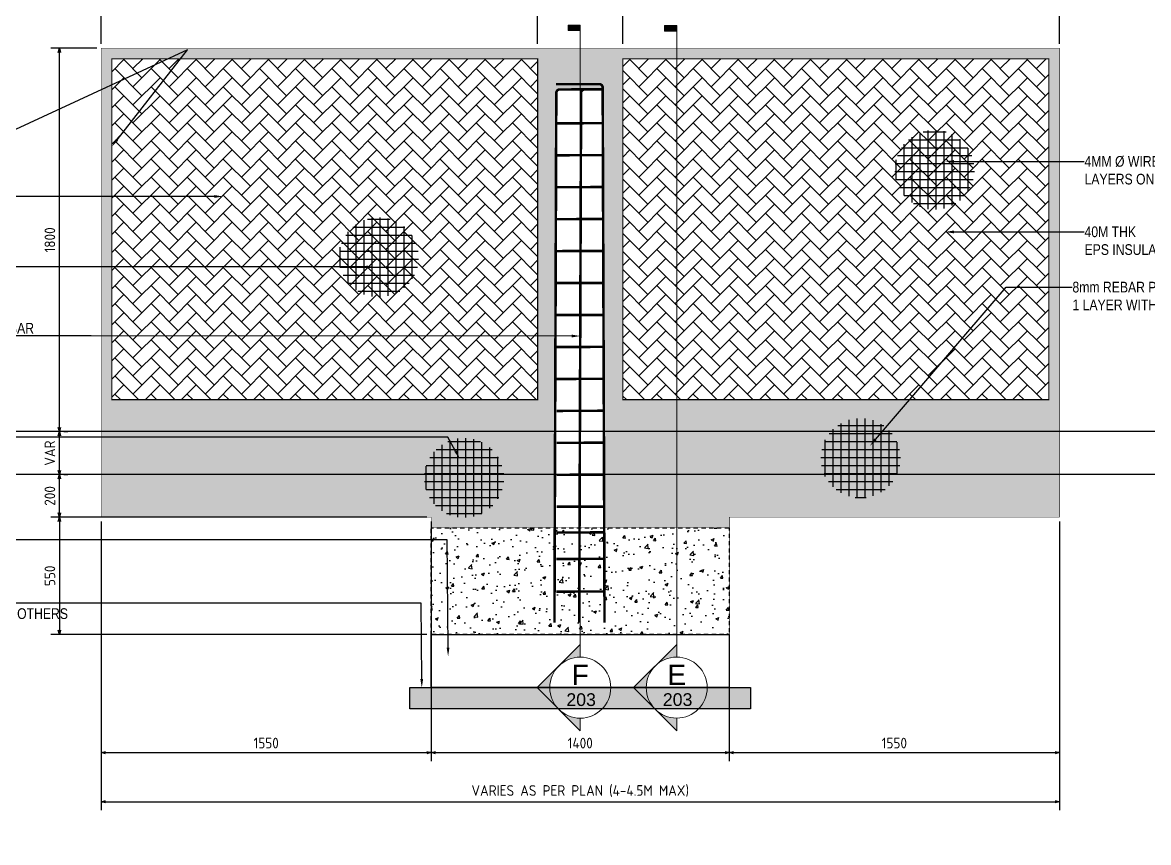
# Model space of a CAD drawing. Header units: centimetres. Extents: x -6122352 to 7132207, y -1694241 to 1947892.
# Drawn here: x 3051467 to 3056755, y -658357 to -654508 of the extents above; entities that cross this region are included whole.
import ezdxf
from ezdxf import colors
from ezdxf.entities.mleader import LeaderData, LeaderLine
from ezdxf.enums import TextEntityAlignment as Align
from ezdxf.math import Vec2, Vec3

# ---------------------------------------------------------------- set-up
doc = ezdxf.new("R2010")
doc.units = ezdxf.units.CM
doc.header["$MEASUREMENT"] = 0
doc.header["$PDMODE"] = 66
doc.header["$PDSIZE"] = 100
for name, pattern in [('2. HG-ST XR COL 3A (5V 7V 9V 11V - GF (4M & 5D-E)$0$HIDDEN', [0.375, 0.25, -0.125]), ('HIDDEN', [0.375, 0.25, -0.125]), ('MASTER PLAN (NICE 1-2)$0$HIDDEN', [0.375, 0.25, -0.125])]:
    doc.linetypes.add(name, pattern=pattern)
for name, color, linetype in [('00-MI-DIM', 7, 'Continuous'), ('@MI-TYPE-02', 6, 'Continuous'), ('A-GLASS HATCH', 7, 'Continuous'), ('SECTION', 130, 'Continuous')]:
    doc.layers.add(name, color=color, linetype=linetype)
doc.layers.add('EFS-401_dim1-1', color=10, linetype='Continuous', lineweight=5)
doc.layers.add('EFS-501_text1', color=142, linetype='Continuous', lineweight=13)
doc.styles.add('EFS-Arial', font='arial.ttf')
doc.styles.add('JWC BHQ 3.00', font='swissc.ttf', dxfattribs={"height": 3})
doc.styles.add('Schueco-BEMSTIL', font='isocpeur.ttf', dxfattribs={"width": 0.9})
doc.dimstyles.new('MI- JWC-TXT-2.5 MM', dxfattribs={"dimscale": 1.5, "dimtxt": 2.5, "dimasz": 1, "dimexe": 2, "dimexo": 1, "dimgap": 1, "dimtad": 1, "dimdec": 0, "dimdsep": 46, "dimtxsty": 'Schueco-BEMSTIL', "dimblk": 'OPEN30', "dimcen": 0, "dimdle": 2, "dimclrd": 140, "dimclre": 8, "dimclrt": 40, "dimadec": 0, "dimazin": 2, "dimtfac": 1, "dimtdec": 0, "dimtix": 1, "dimtmove": 2, "dimatfit": 3, "dimldrblk": 'OPEN', "dimfxl": 2, "dimlwd": -1, "dimlwe": -1, "dimarcsym": 0})
pattern_1 = [(50, (0, 0), (143.4520365, -12.550427), [15, -165]), (355, (0, 0), (-27.750267, 150.438427), [12, -132]), (100.4514445, (11.95, -1.05), (115.7017693, 137.887998), [12.7480384, -140.2284224]), (46.1842, (0, 40), (213.448266, -33.103856), [22.5, -247.5]), (96.6356355, (17.79, 37.24), (186.932389, 194.82372), [19.122068, -210.342752]), (351.184164, (0, 40), (186.932389, 194.82372), [18, -198]), (21, (20, 30), (119.3814104, -80.523778), [15, -165]), (326, (20, 30), (48.6630664, 145.030009), [12, -132]), (71.4514447, (29.95, 23.29), (168.0444753, 64.5062306), [12.748038, -140.2284224]), (37.5, (0, 0), (2.4319711, 66.5787708), [0, -130.4, 0, -134, 0, -132.5]), (7.5, (0, 0), (52.6139075, 78.8823424), [0, -76.4, 0, -127.4, 0, -50.5]), (327.5, (-44.6, 0), (106.7644872, -4.51097435), [0, -50, 0, -156, 0, -207]), (317.5, (-64.6, 0), (116.637234, 20.0209965), [0, -65, 0, -103.6, 0, -147])]

# ---------------------------------------------------------------- blocks, each defined once
blk = doc.blocks.new('T2-FOOTING 1400-250')
at = {"layer": 'SECTION', "color": 48, "linetype": 'MASTER PLAN (NICE 1-2)$0$HIDDEN', "ltscale": 0.5, "true_color": 0x5f310c}
blk.add_lwpolyline([(9517166, 2758263.2), (9518566, 2758263.2), (9518566, 2757763.2), (9517166, 2757763.2)], close=True, dxfattribs=at)
at = {"layer": 'SECTION', "color": 48, "true_color": 0x5f310c}
blk.add_lwpolyline([(9517166, 2757763.2), (9518566, 2757763.2), (9518566, 2757513.2), (9517166, 2757513.2)], close=True, dxfattribs=at)
blk = doc.blocks.new('A$C6706b777')
at = {"layer": 'A-GLASS HATCH'}
h = blk.add_hatch(dxfattribs=at)
h.set_pattern_fill('DOTS', color=256, scale=250)
h.set_pattern_definition([(0, (-3011516.126, 657729.364), (7.8125, 15.625), [0, -15.625])])
h.paths.add_polyline_path([(-800, 100), (800, 100), (800, 0), (-800, 0)])
at = {"color": 8, "ltscale": 20, "const_width": 12}
for points in [[(105.4, 2908.5), (-96.4, 2907.9, 0.413349), (-112.4, 2891.9), (-121.1, 405)], [(-114.5, 2933), (89.4, 2933, -0.413349), (105.4, 2917.1), (114.1, 405)], [(88.6, 2908.5), (20, 2907.9, 0.413349), (4, 2891.9), (-4.8, 405)]]:
    blk.add_lwpolyline(points, format="xyb", dxfattribs=at)
for points in [[(-112.8, 2749.1), (105.9, 2749.8)], [(-112.8, 2599.1), (105.9, 2599.8)], [(-112.8, 2449.1), (105.9, 2449.8)], [(-112.8, 2299.1), (105.9, 2299.8)], [(-112.8, 2149.1), (105.9, 2149.8)], [(-112.8, 2149.1), (105.9, 2149.8)], [(-112.8, 1999.1), (105.9, 1999.8)], [(-112.8, 1849.1), (105.9, 1849.8)], [(-112.8, 1699.1), (105.9, 1699.8)], [(-112.8, 1549.1), (105.9, 1549.8)], [(-110.6, 1399.1), (108.1, 1399.8)], [(-110.6, 1249.1), (108.1, 1249.8)], [(-110.6, 1099.1), (108.1, 1099.8)], [(-110.6, 949.1), (108.1, 949.8)], [(-112.3, 828.1), (106.3, 828.8)], [(-112.3, 704.2), (106.3, 704.8)], [(-112.3, 550.9), (106.3, 551.5)]]:
    blk.add_lwpolyline(points, dxfattribs=at)
at = {"color": 252, "ltscale": 20}
blk.add_lwpolyline([(-800, 100), (800, 100), (800, 0), (-800, 0)], close=True, dxfattribs=at)
at = {"layer": 'SECTION', "color": 12}
blk.add_blockref('T2-FOOTING 1400-250', (-9517866, -2757413.2), dxfattribs=at)
blk = doc.blocks.new('_Open30')
at = {"color": 0, "linetype": 'ByBlock', "lineweight": -2}
for p, q in [((-1, 0.27), (0, 0)), ((0, 0), (-1, -0.27)), ((0, 0), (-1, 0))]:
    blk.add_line(p, q, dxfattribs=at)
blk = doc.blocks.new('*D1709')
at = {"layer": '@MI-TYPE-02', "color": 8, "transparency": 16777216}
for p, q in [((3051836.6, -654608.4), (3051836.6, -654328.7)), ((3056336.6, -654608.4), (3056336.6, -654328.7))]:
    blk.add_line(p, q, dxfattribs=at)
at = {"layer": '@MI-TYPE-02', "color": 140, "transparency": 16777216}
blk.add_line((3051856.6, -654368.7), (3056316.6, -654368.7), dxfattribs=at)
at = {"layer": 'Defpoints', "color": 0, "transparency": 16777216}
for p in [(3056336.6, -654368.7), (3051836.6, -654628.4), (3056336.6, -654628.4)]:
    blk.add_point(p, dxfattribs=at)
at = {"layer": '@MI-TYPE-02', "color": 140, "transparency": 16777216, "xscale": 20, "yscale": 20, "zscale": 20, "rotation": 180}
blk.add_blockref('_Open30', (3051836.6, -654368.7), dxfattribs=at)
at = {"layer": '@MI-TYPE-02', "color": 140, "transparency": 16777216, "xscale": 20, "yscale": 20, "zscale": 20}
blk.add_blockref('_Open30', (3056336.6, -654368.7), dxfattribs=at)
at = {"layer": '@MI-TYPE-02', "color": 40, "transparency": 16777216, "insert": (3054086.6, -654323.7), "char_height": 50, "attachment_point": 5, "style": 'Schueco-BEMSTIL'}
blk.add_mtext('VARIES AS PER PLAN', dxfattribs=at)
blk = doc.blocks.new('_Open')
at = {"color": 0, "linetype": 'ByBlock', "lineweight": -2}
for p, q in [((-1, 0.2), (0, 0)), ((-1, -0.2), (0, 0)), ((0, 0), (-1, 0))]:
    blk.add_line(p, q, dxfattribs=at)
blk = doc.blocks.new('*D1708')
at = {"layer": '@MI-TYPE-02', "color": 8, "transparency": 16777216}
for p, q in [((3053886.6, -654608.4), (3053886.6, -654427.5)), ((3054286.6, -654608.4), (3054286.6, -654427.5))]:
    blk.add_line(p, q, dxfattribs=at)
at = {"layer": '@MI-TYPE-02', "color": 140, "transparency": 16777216}
blk.add_line((3053906.6, -654467.5), (3054266.6, -654467.5), dxfattribs=at)
at = {"layer": 'Defpoints', "color": 0, "transparency": 16777216}
for p in [(3054286.6, -654467.5), (3053886.6, -654628.4), (3054286.6, -654628.4)]:
    blk.add_point(p, dxfattribs=at)
at = {"layer": '@MI-TYPE-02', "color": 140, "transparency": 16777216, "xscale": 20, "yscale": 20, "zscale": 20, "rotation": 180}
blk.add_blockref('_Open30', (3053886.6, -654467.5), dxfattribs=at)
at = {"layer": '@MI-TYPE-02', "color": 140, "transparency": 16777216, "xscale": 20, "yscale": 20, "zscale": 20}
blk.add_blockref('_Open30', (3054286.6, -654467.5), dxfattribs=at)
at = {"layer": '@MI-TYPE-02', "color": 40, "transparency": 16777216, "insert": (3054086.6, -654422.5), "char_height": 50, "attachment_point": 5, "style": 'Schueco-BEMSTIL'}
blk.add_mtext('400', dxfattribs=at)
blk = doc.blocks.new('*D1707')
at = {"layer": '@MI-TYPE-02', "color": 8, "transparency": 16777216}
for p, q in [((3051836.6, -656849.9), (3051836.6, -657975)), ((3053386.6, -656849.9), (3053386.6, -657975))]:
    blk.add_line(p, q, dxfattribs=at)
at = {"layer": '@MI-TYPE-02', "color": 140, "transparency": 16777216}
blk.add_line((3051856.6, -657935), (3053366.6, -657935), dxfattribs=at)
at = {"layer": 'Defpoints', "color": 0, "transparency": 16777216}
for p in [(3051836.6, -656829.9), (3053386.6, -656829.9), (3053386.6, -657935)]:
    blk.add_point(p, dxfattribs=at)
at = {"layer": '@MI-TYPE-02', "color": 140, "transparency": 16777216, "xscale": 20, "yscale": 20, "zscale": 20, "rotation": 180}
blk.add_blockref('_Open30', (3051836.6, -657935), dxfattribs=at)
at = {"layer": '@MI-TYPE-02', "color": 140, "transparency": 16777216, "xscale": 20, "yscale": 20, "zscale": 20}
blk.add_blockref('_Open30', (3053386.6, -657935), dxfattribs=at)
at = {"layer": '@MI-TYPE-02', "color": 40, "transparency": 16777216, "insert": (3052611.6, -657890), "char_height": 50, "attachment_point": 5, "style": 'Schueco-BEMSTIL'}
blk.add_mtext('1550', dxfattribs=at)
blk = doc.blocks.new('*D1706')
at = {"layer": '@MI-TYPE-02', "color": 8, "transparency": 16777216}
for p, q in [((3053386.6, -656849.9), (3053386.6, -657975)), ((3054786.6, -657400), (3054786.6, -657975))]:
    blk.add_line(p, q, dxfattribs=at)
at = {"layer": '@MI-TYPE-02', "color": 140, "transparency": 16777216}
blk.add_line((3053406.6, -657935), (3054766.6, -657935), dxfattribs=at)
at = {"layer": 'Defpoints', "color": 0, "transparency": 16777216}
for p in [(3053386.6, -656829.9), (3054786.6, -657380), (3054786.6, -657935)]:
    blk.add_point(p, dxfattribs=at)
at = {"layer": '@MI-TYPE-02', "color": 140, "transparency": 16777216, "xscale": 20, "yscale": 20, "zscale": 20, "rotation": 180}
blk.add_blockref('_Open30', (3053386.6, -657935), dxfattribs=at)
at = {"layer": '@MI-TYPE-02', "color": 140, "transparency": 16777216, "xscale": 20, "yscale": 20, "zscale": 20}
blk.add_blockref('_Open30', (3054786.6, -657935), dxfattribs=at)
at = {"layer": '@MI-TYPE-02', "color": 40, "transparency": 16777216, "insert": (3054086.6, -657890), "char_height": 50, "attachment_point": 5, "style": 'Schueco-BEMSTIL'}
blk.add_mtext('1400', dxfattribs=at)
blk = doc.blocks.new('*D1705')
at = {"layer": '@MI-TYPE-02', "color": 8, "transparency": 16777216}
for p, q in [((3056336.6, -656849.9), (3056336.6, -657975)), ((3054786.6, -657400), (3054786.6, -657975))]:
    blk.add_line(p, q, dxfattribs=at)
at = {"layer": '@MI-TYPE-02', "color": 140, "transparency": 16777216}
blk.add_line((3054806.6, -657935), (3056316.6, -657935), dxfattribs=at)
at = {"layer": 'Defpoints', "color": 0, "transparency": 16777216}
for p in [(3056336.6, -656829.9), (3054786.6, -657380), (3056336.6, -657935)]:
    blk.add_point(p, dxfattribs=at)
at = {"layer": '@MI-TYPE-02', "color": 140, "transparency": 16777216, "xscale": 20, "yscale": 20, "zscale": 20, "rotation": 180}
blk.add_blockref('_Open30', (3054786.6, -657935), dxfattribs=at)
at = {"layer": '@MI-TYPE-02', "color": 140, "transparency": 16777216, "xscale": 20, "yscale": 20, "zscale": 20}
blk.add_blockref('_Open30', (3056336.6, -657935), dxfattribs=at)
at = {"layer": '@MI-TYPE-02', "color": 40, "transparency": 16777216, "insert": (3055561.6, -657890), "char_height": 50, "attachment_point": 5, "style": 'Schueco-BEMSTIL'}
blk.add_mtext('1550', dxfattribs=at)
blk = doc.blocks.new('*D1704')
at = {"layer": '@MI-TYPE-02', "color": 8, "transparency": 16777216}
for p, q in [((3053366.6, -656829.9), (3051601, -656829.9)), ((3053366.6, -657379.9), (3051601, -657379.9))]:
    blk.add_line(p, q, dxfattribs=at)
at = {"layer": '@MI-TYPE-02', "color": 140, "transparency": 16777216}
blk.add_line((3051641, -656849.9), (3051641, -657359.9), dxfattribs=at)
at = {"layer": 'Defpoints', "color": 0, "transparency": 16777216}
for p in [(3053386.6, -656829.9), (3051641, -657379.9), (3053386.6, -657379.9)]:
    blk.add_point(p, dxfattribs=at)
at = {"layer": '@MI-TYPE-02', "color": 140, "transparency": 16777216, "xscale": 20, "yscale": 20, "zscale": 20}
for p, rotation in [((3051641, -656829.9), 90), ((3051641, -657379.9), 270)]:
    blk.add_blockref('_Open30', p, dxfattribs=dict(at, rotation=rotation))
at = {"layer": '@MI-TYPE-02', "color": 40, "transparency": 16777216, "insert": (3051596, -657104.9), "char_height": 50, "attachment_point": 5, "rotation": 90, "style": 'Schueco-BEMSTIL'}
blk.add_mtext('550', dxfattribs=at)
blk = doc.blocks.new('*D1703')
at = {"layer": '@MI-TYPE-02', "color": 140, "transparency": 16777216}
blk.add_line((3051641, -656809.9), (3051641, -656649.9), dxfattribs=at)
at = {"layer": '@MI-TYPE-02', "color": 8, "transparency": 16777216}
for p, q in [((3051661, -656629.9), (3051681, -656629.9)), ((3053366.6, -656829.9), (3051601, -656829.9))]:
    blk.add_line(p, q, dxfattribs=at)
at = {"layer": 'Defpoints', "color": 0, "transparency": 16777216}
for p in [(3051641, -656629.9), (3051641, -656629.9), (3053386.6, -656829.9)]:
    blk.add_point(p, dxfattribs=at)
at = {"layer": '@MI-TYPE-02', "color": 140, "transparency": 16777216, "xscale": 20, "yscale": 20, "zscale": 20}
for p, rotation in [((3051641, -656629.9), 90), ((3051641, -656829.9), 270)]:
    blk.add_blockref('_Open30', p, dxfattribs=dict(at, rotation=rotation))
at = {"layer": '@MI-TYPE-02', "color": 40, "transparency": 16777216, "insert": (3051596, -656729.9), "char_height": 50, "attachment_point": 5, "rotation": 90, "style": 'Schueco-BEMSTIL'}
blk.add_mtext('200', dxfattribs=at)
blk = doc.blocks.new('*D1702')
at = {"layer": '@MI-TYPE-02', "color": 140, "transparency": 16777216}
blk.add_line((3051641, -656609.9), (3051641, -656448), dxfattribs=at)
at = {"layer": '@MI-TYPE-02', "color": 8, "transparency": 16777216}
for p, q in [((3051661, -656428), (3051681, -656428)), ((3051661, -656629.9), (3051681, -656629.9))]:
    blk.add_line(p, q, dxfattribs=at)
at = {"layer": 'Defpoints', "color": 0, "transparency": 16777216}
for p in [(3051641, -656428), (3051641, -656428), (3051641, -656629.9)]:
    blk.add_point(p, dxfattribs=at)
at = {"layer": '@MI-TYPE-02', "color": 140, "transparency": 16777216, "xscale": 20, "yscale": 20, "zscale": 20}
for p, rotation in [((3051641, -656428), 90), ((3051641, -656629.9), 270)]:
    blk.add_blockref('_Open30', p, dxfattribs=dict(at, rotation=rotation))
at = {"layer": '@MI-TYPE-02', "color": 40, "transparency": 16777216, "insert": (3051596, -656528.9), "char_height": 50, "attachment_point": 5, "rotation": 90, "style": 'Schueco-BEMSTIL'}
blk.add_mtext('VAR', dxfattribs=at)
blk = doc.blocks.new('*D1701')
at = {"layer": '@MI-TYPE-02', "color": 8, "transparency": 16777216}
for p, q in [((3051816.6, -654628.4), (3051601, -654628.4)), ((3051661, -656428), (3051681, -656428))]:
    blk.add_line(p, q, dxfattribs=at)
at = {"layer": '@MI-TYPE-02', "color": 140, "transparency": 16777216}
blk.add_line((3051641, -656408), (3051641, -654648.4), dxfattribs=at)
at = {"layer": 'Defpoints', "color": 0, "transparency": 16777216}
for p in [(3051641, -654628.4), (3051836.6, -654628.4), (3051641, -656428)]:
    blk.add_point(p, dxfattribs=at)
at = {"layer": '@MI-TYPE-02', "color": 140, "transparency": 16777216, "xscale": 20, "yscale": 20, "zscale": 20}
for p, rotation in [((3051641, -654628.4), 90), ((3051641, -656428), 270)]:
    blk.add_blockref('_Open30', p, dxfattribs=dict(at, rotation=rotation))
at = {"layer": '@MI-TYPE-02', "color": 40, "transparency": 16777216, "insert": (3051596, -655528.2), "char_height": 50, "attachment_point": 5, "rotation": 90, "style": 'Schueco-BEMSTIL'}
blk.add_mtext('1800', dxfattribs=at)
blk = doc.blocks.new('*D1699')
at = {"layer": '@MI-TYPE-02', "color": 8, "transparency": 16777216}
for p, q in [((3051836.6, -656849.9), (3051836.6, -658205.1)), ((3056336.6, -656849.9), (3056336.6, -658205.1))]:
    blk.add_line(p, q, dxfattribs=at)
at = {"layer": '@MI-TYPE-02', "color": 140, "transparency": 16777216}
blk.add_line((3051856.6, -658165.1), (3056316.6, -658165.1), dxfattribs=at)
at = {"layer": 'Defpoints', "color": 0, "transparency": 16777216}
for p in [(3051836.6, -656829.9), (3056336.6, -656829.9), (3056336.6, -658165.1)]:
    blk.add_point(p, dxfattribs=at)
at = {"layer": '@MI-TYPE-02', "color": 140, "transparency": 16777216, "xscale": 20, "yscale": 20, "zscale": 20, "rotation": 180}
blk.add_blockref('_Open30', (3051836.6, -658165.1), dxfattribs=at)
at = {"layer": '@MI-TYPE-02', "color": 140, "transparency": 16777216, "xscale": 20, "yscale": 20, "zscale": 20}
blk.add_blockref('_Open30', (3056336.6, -658165.1), dxfattribs=at)
at = {"layer": '@MI-TYPE-02', "color": 40, "transparency": 16777216, "insert": (3054086.6, -658115.1), "char_height": 50, "attachment_point": 5, "style": 'Schueco-BEMSTIL'}
blk.add_mtext('VARIES AS PER PLAN (4-4.5M MAX)', dxfattribs=at)
blk = doc.blocks.new('*U1736')
at = {"layer": 'EFS-401_dim1-1'}
blk.add_hatch(color=256, dxfattribs=at).paths.add_polyline_path([(2.4, 130.27), (2.4, 129.2), (0, 129.2), (0, 130.27)])
h = blk.add_hatch(color=256, dxfattribs=at)
edge = h.paths.add_edge_path()
edge.add_line((0, 6), (0, 8.49))
edge.add_line((0, 8.49), (8.49, 0))
edge.add_line((8.49, 0), (0, -8.49))
edge.add_line((0, -8.49), (0, -6))
edge.add_arc((0, 0), 6, 270, 450)
for p, q in [((0, 6), (0, 130.27)), ((6, 0), (-6, 0))]:
    blk.add_line(p, q, dxfattribs=at)
blk.add_lwpolyline([(2.4, 130.27), (2.4, 129.2), (0, 129.2), (0, 130.27)], close=True, dxfattribs=at)
blk.add_lwpolyline([(0, 6), (0, 8.49), (8.49, 0), (0, -8.49), (0, -6, 1)], format="xyb", close=True, dxfattribs=at)
blk.add_circle((0, 0), 6, dxfattribs=at)
at = {"layer": 'EFS-501_text1', "style": 'EFS-Arial'}
for tag, height, p in [('SEC_NUMBER', 4, (0, 0.51)), ('SHEET_NUMBER', 2.5, (-0.17, -3.61))]:
    blk.add_attdef(tag, text='', height=height, dxfattribs=at).set_placement(p, align=Align.CENTER)
blk = doc.blocks.new('*U1737')
at = {"layer": 'EFS-401_dim1-1'}
blk.add_hatch(color=256, dxfattribs=at).paths.add_polyline_path([(2.4, 130.18), (2.4, 129.11), (0, 129.11), (0, 130.18)])
h = blk.add_hatch(color=256, dxfattribs=at)
edge = h.paths.add_edge_path()
edge.add_line((0, 6), (0, 8.49))
edge.add_line((0, 8.49), (8.49, 0))
edge.add_line((8.49, 0), (0, -8.49))
edge.add_line((0, -8.49), (0, -6))
edge.add_arc((0, 0), 6, 270, 450)
for p, q in [((0, 6), (0, 130.18)), ((6, 0), (-6, 0))]:
    blk.add_line(p, q, dxfattribs=at)
blk.add_lwpolyline([(2.4, 130.18), (2.4, 129.11), (0, 129.11), (0, 130.18)], close=True, dxfattribs=at)
blk.add_lwpolyline([(0, 6), (0, 8.49), (8.49, 0), (0, -8.49), (0, -6, 1)], format="xyb", close=True, dxfattribs=at)
blk.add_circle((0, 0), 6, dxfattribs=at)
at = {"layer": 'EFS-501_text1', "style": 'EFS-Arial'}
for tag, height, p in [('SEC_NUMBER', 4, (0, 0.51)), ('SHEET_NUMBER', 2.5, (-0.17, -3.61))]:
    blk.add_attdef(tag, text='', height=height, dxfattribs=at).set_placement(p, align=Align.CENTER)

msp = doc.modelspace()

# ---------------------------------------------------------------- hatches: boundary and pattern name
at = {"transparency": 33554687}
h = msp.add_hatch(dxfattribs=at)
h.set_pattern_fill('AR-CONC', color=0, scale=20)
h.set_pattern_definition(pattern_1)
h.paths.add_polyline_path([(3051836.57307, -654628.36353), (3051836.57307, -656427.97033), (3053968.62515, -656427.97033), (3053974.21763, -654838.04338, -0.4116345987), (3053990.1238, -654822.09091), (3054191.96823, -654821.49952), (3054197.56506, -656427.97033), (3056336.57307, -656427.97033), (3056336.57307, -654628.36353)])
h.paths.add_polyline_path([(3054286.57307, -654678.36353), (3056286.57307, -654678.36353), (3056286.57307, -656277.97033), (3054286.57307, -656277.97033)], flags=16)
h.paths.add_polyline_path([(3053886.57307, -656277.97033), (3051886.57307, -656277.97033), (3051886.57307, -654678.36353), (3053886.57307, -654678.36353)], flags=16)
h.paths.add_polyline_path([(3051836.57307, -656427.97033), (3051836.57307, -656629.90123), (3053967.91487, -656629.90123), (3053968.62515, -656427.97033)])
h.paths.add_polyline_path([(3054197.56506, -656427.97033), (3054198.26857, -656629.90123), (3056336.57307, -656629.90123), (3056336.57307, -656427.97033)])
h.paths.add_polyline_path([(3054198.26857, -656629.90123), (3054199.13976, -656879.96174), (3054786.57307, -656879.96174), (3054786.57307, -656829.90123), (3056336.57307, -656829.90123), (3056336.57307, -656629.90123)])
h.paths.add_polyline_path([(3051836.57307, -656629.90123), (3051836.57307, -656829.90123), (3053386.57307, -656829.90123), (3053386.57307, -656879.96174), (3053967.03529, -656879.96174), (3053967.91487, -656629.90123)])
at = {"ltscale": 20, "true_color": 0xf27172, "transparency": 33554679}
h = msp.add_hatch(dxfattribs=at)
h.set_pattern_fill('ANSI37', color=11, scale=300, angle=45)
h.set_pattern_definition([(90, (-6528004.922, -3485932.746), (-37.5, 0), []), (180, (-6528004.922, -3485932.746), (-4e-15, -37.5), [])])
h.paths.add_polyline_path([(3055564.04626, -655199.24043, 1), (3055937.73645, -655199.24043, 1)])
h = msp.add_hatch(dxfattribs=at)
h.set_pattern_fill('ANSI37', color=11, scale=300, angle=45)
h.set_pattern_definition([(90, (-6530615.134, -3486343.32), (-37.5, 0), []), (180, (-6530615.134, -3486343.32), (-4e-15, -37.5), [])])
h.paths.add_polyline_path([(3052953.83437, -655609.81514, 1), (3053327.52456, -655609.81514, 1)])
at = {"ltscale": 20, "true_color": 0x5cff5c, "transparency": 33554679}
h = msp.add_hatch(dxfattribs=at)
h.set_pattern_fill('ANSI37', color=91, scale=300, angle=45)
h.paths.add_polyline_path([(3055216.7249, -656552.43457, 1), (3055590.41509, -656552.43457, 1)])
h = msp.add_hatch(dxfattribs=at)
h.set_pattern_fill('ANSI37', color=91, scale=300, angle=45)
h.paths.add_polyline_path([(3053354.46052, -656645.15084, 1), (3053728.15071, -656645.15084, 1)])
at = {"transparency": 33554687}
h = msp.add_hatch(dxfattribs=at)
h.set_pattern_fill('AR-CONC', color=0, scale=20)
h.set_pattern_definition(pattern_1)
h.paths.add_polyline_path([(3053386.57307, -656879.96174), (3053386.57307, -657379.90123), (3054786.57307, -657379.90123), (3054786.57307, -656879.96174)])
at = {"layer": 'SECTION', "ltscale": 20}
h = msp.add_hatch(dxfattribs=at)
h.set_pattern_fill('AR-HBONE', color=8, scale=15)
h.paths.add_polyline_path([(3051886.57307, -654678.36353), (3053886.57307, -654678.36353), (3053886.57307, -656277.97033), (3051886.57307, -656277.97033)])
h.paths.add_polyline_path([(3056286.57307, -654678.36353), (3054286.57307, -654678.36353), (3054286.57307, -656277.97033), (3056286.57307, -656277.97033)])

# ---------------------------------------------------------------- linework, layer by layer
at = {"const_width": 2.5}
msp.add_lwpolyline([(3051836.57307, -654628.36353), (3056336.57307, -654628.36353), (3056336.57307, -656829.90123), (3054786.57307, -656829.90123), (3054786.57307, -657379.90123), (3053386.57307, -657379.90123), (3053386.57307, -656829.90123), (3051836.57307, -656829.90123), (3051836.57307, -654628.36353)], dxfattribs=at)
at = {"color": 5, "ltscale": 20, "const_width": 5}
for points in [[(3051886.57307, -654678.36353), (3053886.57307, -654678.36353), (3053886.57307, -656277.97033), (3051886.57307, -656277.97033)], [(3056286.57307, -654678.36353), (3054286.57307, -654678.36353), (3054286.57307, -656277.97033), (3056286.57307, -656277.97033)]]:
    msp.add_lwpolyline(points, close=True, dxfattribs=at)
at = {"layer": 'SECTION', "color": 0, "linetype": 'HIDDEN', "ltscale": 3}
for points in [[(3064593.58638, -656427.97033), (3049878.09904, -656427.97033)], [(3064599.0465, -656629.90123), (3049886.94525, -656629.90123)]]:
    msp.add_lwpolyline(points, dxfattribs=at)

# ---------------------------------------------------------------- block references
at = {"transparency": 33554623}
ref = msp.add_blockref('*U1736', (3054086.57307, -657629.96174), dxfattribs=dict(at, xscale=-23.87144419262978, yscale=23.87144419262978, zscale=23.87144419262978))
ref.add_attrib('SEC_NUMBER', 'F', dxfattribs={"layer": 'EFS-501_text1', "height": 95.48578, "style": 'EFS-Arial'}).set_placement((3054086.61388, -657617.84676), align=Align.CENTER)
ref.add_attrib('SHEET_NUMBER', '203', dxfattribs={"layer": 'EFS-501_text1', "height": 59.67861, "style": 'EFS-Arial'}).set_placement((3054090.74045, -657716.04228), align=Align.CENTER)
ref = msp.add_blockref('*U1737', (3054539.62671, -657629.6819), dxfattribs=dict(at, xscale=-23.87144419262978, yscale=23.87144419262978, zscale=23.87144419262978))
ref.add_attrib('SEC_NUMBER', 'E', dxfattribs={"layer": 'EFS-501_text1', "height": 95.48578, "style": 'EFS-Arial'}).set_placement((3054539.66752, -657617.56692), align=Align.CENTER)
ref.add_attrib('SHEET_NUMBER', '203', dxfattribs={"layer": 'EFS-501_text1', "height": 59.67861, "style": 'EFS-Arial'}).set_placement((3054543.79409, -657715.76245), align=Align.CENTER)
at = {"linetype": '2. HG-ST XR COL 3A (5V 7V 9V 11V - GF (4M & 5D-E)$0$HIDDEN'}
msp.add_blockref('A$C6706b777', (3054086.57307, -657729.96174), dxfattribs=at)

# ---------------------------------------------------------------- dimensions: what is measured, and where the dimension line sits
at = {"layer": '@MI-TYPE-02'}
for base, p1, p2, text, picture, middle in [((3056336.57307, -654368.74167), (3051836.57307, -654628.36353), (3056336.57307, -654628.36353), 'VARIES AS PER PLAN', '*D1709', (3054086.57307, -654323.74167)), ((3056336.57307, -658165.06938), (3051836.57307, -656829.90123), (3056336.57307, -656829.90123), 'VARIES AS PER PLAN (4-4.5M MAX)', '*D1699', (3054086.57307, -658115.06938))]:
    dim = msp.add_linear_dim(base=base, p1=p1, p2=p2, text=text, dimstyle='MI- JWC-TXT-2.5 MM', dxfattribs=at)
    dim.commit()
    dim.dimension.update_dxf_attribs({"geometry": picture, "text_midpoint": middle})
for base, p1, p2, picture, middle in [((3054286.57307, -654467.52775), (3053886.57307, -654628.36353), (3054286.57307, -654628.36353), '*D1708', (3054086.57307, -654422.52775)), ((3053386.57307, -657934.99504), (3051836.57307, -656829.90123), (3053386.57307, -656829.90123), '*D1707', (3052611.57307, -657889.99504)), ((3054786.57307, -657934.99504), (3053386.57307, -656829.90123), (3054786.57307, -657379.96174), '*D1706', (3054086.57307, -657889.99504)), ((3056336.57307, -657934.99504), (3054786.57307, -657379.96174), (3056336.57307, -656829.90123), '*D1705', (3055561.57307, -657889.99504))]:
    dim = msp.add_linear_dim(base=base, p1=p1, p2=p2, dimstyle='MI- JWC-TXT-2.5 MM', dxfattribs=at)
    dim.commit()
    dim.dimension.update_dxf_attribs({"geometry": picture, "text_midpoint": middle})
for base, p1, p2, picture, middle in [((3051640.97225, -654628.36353), (3051640.97225, -656427.97033), (3051836.57307, -654628.36353), '*D1701', (3051595.97225, -655528.16693)), ((3051640.97225, -656629.90123), (3053386.57307, -656829.90123), (3051640.97225, -656629.90123), '*D1703', (3051595.97225, -656729.90123)), ((3051640.97225, -657379.90123), (3053386.57307, -656829.90123), (3053386.57307, -657379.90123), '*D1704', (3051595.97225, -657104.90123))]:
    dim = msp.add_linear_dim(base=base, p1=p1, p2=p2, angle=90, dimstyle='MI- JWC-TXT-2.5 MM', dxfattribs=at)
    dim.commit()
    dim.dimension.update_dxf_attribs({"geometry": picture, "text_midpoint": middle})
dim = msp.add_linear_dim(base=(3051640.97225, -656427.97033), p1=(3051640.97225, -656629.90123), p2=(3051640.97225, -656427.97033), angle=90, text='VAR', dimstyle='MI- JWC-TXT-2.5 MM', dxfattribs=at)
dim.commit()
dim.dimension.update_dxf_attribs({"geometry": '*D1702', "text_midpoint": (3051595.97225, -656528.93578)})

# ---------------------------------------------------------------- leaders
at = {"layer": '00-MI-DIM', "color": 0, "ltscale": 20}
ml = msp.add_multileader_mtext('Standard', dxfattribs=at)
ml.set_content('50mm THK CONCRETE', style='JWC BHQ 3.00')
ml.set_leader_properties()
ml.build(insert=Vec2(0, 0))
ml.multileader.update_dxf_attribs({"text_right_attachment_type": 6, "dogleg_length": 15.44115, "arrow_head_size": 40, "scale": 20})
ctx = ml.context
ctx.base_point, ctx.scale, ctx.char_height, ctx.arrow_head_size, ctx.landing_gap_size, ctx.plane_origin = Vec3(3050367.97418, -655051.84793), 20, 50, 40, 1.8, Vec3(3057802.2923, -654939.48311)
ctx.right_attachment = 6
notes = []
notes.append((ctx, [(1, (1, 1, 0), (3051269.2608, -655086.24728), (-1, 0), 308.82298, [(1, [(3051886.72216, -655089.48311), (3052241.95347, -654635.41543)], 0, [])])]))
ctx.mtext.insert, ctx.mtext.flow_direction = Vec3(3050369.77418, -655026.24728), 5
ml = msp.add_multileader_mtext('Standard', dxfattribs=at)
ml.set_content('4MM %%C WIRE MESH 2 \\PLAYERS ON EPS INSULATION', style='JWC BHQ 3.00')
ml.set_leader_properties()
ml.build(insert=Vec2(0, 0))
ml.multileader.update_dxf_attribs({"text_right_attachment_type": 6, "dogleg_length": 15.44115, "arrow_head_size": 40, "scale": 20})
ctx = ml.context
ctx.base_point, ctx.scale, ctx.char_height, ctx.arrow_head_size, ctx.landing_gap_size, ctx.plane_origin = Vec3(3056453.04188, -655160.09064), 20, 50, 40, 1.8, Vec3(3055801.13054, -655010.09064)
ctx.right_attachment = 6
notes.append((ctx, [(0, (1, 1, 0), (3056309.89628, -655160.09064), (1, 0), 143.1456, [(0, [(3055801.13054, -655160.09064)], 0, [])])]))
ctx.mtext.insert, ctx.mtext.flow_direction = Vec3(3056454.84188, -655134.48999), 5
ml = msp.add_multileader_mtext('Standard', dxfattribs=at)
ml.set_content('EPS INSULATION 40MM THK\\PWITH 4MM GI MESH @100MM', style='JWC BHQ 3.00')
ml.set_leader_properties()
ml.build(insert=Vec2(0, 0))
ml.multileader.update_dxf_attribs({"text_right_attachment_type": 6, "dogleg_length": 15.44115, "arrow_head_size": 40, "scale": 20})
ctx = ml.context
ctx.base_point, ctx.scale, ctx.char_height, ctx.arrow_head_size, ctx.landing_gap_size, ctx.plane_origin = Vec3(3050367.97418, -655294.0237), 20, 50, 40, 1.8, Vec3(3052408.16217, -655244.96412)
ctx.right_attachment = 6
notes.append((ctx, [(0, (1, 1, 0), (3051485.33223, -655324.26721), (-1, 0), 308.82298, [(0, [(3052408.16217, -655324.26721)], 0, [])])]))
ctx.mtext.insert, ctx.mtext.flow_direction = Vec3(3050369.77418, -655264.26721), 5
ml = msp.add_multileader_mtext('Standard', dxfattribs=at)
ml.set_content('40M THK \\PEPS INSULATION WITH 4MM GI MESH', style='JWC BHQ 3.00')
ml.set_leader_properties()
ml.build(insert=Vec2(0, 0))
ml.multileader.update_dxf_attribs({"text_right_attachment_type": 6, "dogleg_length": 15.44115, "arrow_head_size": 40, "scale": 20})
ctx = ml.context
ctx.base_point, ctx.scale, ctx.char_height, ctx.arrow_head_size, ctx.landing_gap_size, ctx.plane_origin = Vec3(3056453.04188, -655490.77128), 20, 50, 40, 1.8, Vec3(3055801.13054, -655340.77128)
ctx.right_attachment = 6
notes.append((ctx, [(0, (1, 1, 0), (3056309.89628, -655490.77128), (1, 0), 143.1456, [(0, [(3055801.13054, -655490.77128)], 0, [])])]))
ctx.mtext.insert, ctx.mtext.flow_direction = Vec3(3056454.84188, -655465.17063), 5
ml = msp.add_multileader_mtext('Standard', dxfattribs=at)
ml.set_content('4MM %%C MESH @ 100MM, \\P2 LAYERS FRONT AND REAR SIDE', style='JWC BHQ 3.00')
ml.set_leader_properties()
ml.build(insert=Vec2(0, 0))
ml.multileader.update_dxf_attribs({"text_right_attachment_type": 6, "dogleg_length": 15.44115, "arrow_head_size": 40, "scale": 20})
ctx = ml.context
ctx.base_point, ctx.scale, ctx.char_height, ctx.arrow_head_size, ctx.landing_gap_size, ctx.plane_origin = Vec3(3050367.97418, -655620.73411), 20, 50, 40, 1.8, Vec3(3053122.28924, -655620.88846)
ctx.right_attachment = 6
notes.append((ctx, [(0, (1, 1, 0), (3051558.28678, -655655.13346), (-1, 0), 308.82298, [(0, [(3053122.28924, -655655.13346)], 0, [])])]))
ctx.mtext.insert, ctx.mtext.flow_direction = Vec3(3050369.77418, -655595.13346), 5
ml = msp.add_multileader_mtext('Standard', dxfattribs=at)
ml.set_content('8mm REBAR PLACED CENTERED\\P1 LAYER WITH 50MM COVER', style='JWC BHQ 3.00')
ml.set_leader_properties()
ml.build(insert=Vec2(0, 0))
ml.multileader.update_dxf_attribs({"text_right_attachment_type": 6, "dogleg_length": 15.44115, "arrow_head_size": 40, "scale": 20})
ctx = ml.context
ctx.base_point, ctx.scale, ctx.char_height, ctx.arrow_head_size, ctx.landing_gap_size, ctx.plane_origin = Vec3(3056396.23715, -655750.33314), 20, 50, 40, 1.8, Vec3(3055578.64843, -656055.4782)
ctx.right_attachment = 6
notes.append((ctx, [(0, (1, 1, 0), (3056087.41417, -655750.33314), (1, 0), 308.82298, [(0, [(3055447.15851, -656494.7278)], 0, [])])]))
ctx.mtext.insert, ctx.mtext.flow_direction = Vec3(3056398.03715, -655724.7325), 5
ml = msp.add_multileader_mtext('Standard', dxfattribs=at)
ml.set_content('400*120MM THK CONCRETE WITH REBAR', style='JWC BHQ 3.00')
ml.set_leader_properties()
ml.build(insert=Vec2(0, 0))
ml.multileader.update_dxf_attribs({"text_right_attachment_type": 6, "dogleg_length": 15.44115, "arrow_head_size": 40, "scale": 20})
ctx = ml.context
ctx.base_point, ctx.scale, ctx.char_height, ctx.arrow_head_size, ctx.landing_gap_size, ctx.plane_origin = Vec3(3050367.97418, -655943.41854), 20, 50, 40, 1.8, Vec3(3053122.28924, -655975.98372)
ctx.right_attachment = 6
notes.append((ctx, [(0, (1, 1, 0), (3051789.65042, -655977.81789), (-1, 0), 308.82298, [(0, [(3054086.52687, -655979.37537)], 0, [])])]))
ctx.mtext.insert, ctx.mtext.flow_direction = Vec3(3050369.77418, -655917.81789), 5
ml = msp.add_multileader_mtext('Standard', dxfattribs=at)
ml.set_content('8MM %%C MESH @ 100MM, \\P01 LAYERS KEPT AT PANEL CENTER \\PBELOW TH GROUND LEVEL \\PWITH 50MM COVER.', style='JWC BHQ 3.00')
ml.set_leader_properties()
ml.build(insert=Vec2(0, 0))
ml.multileader.update_dxf_attribs({"text_right_attachment_type": 6, "dogleg_length": 15.44115, "arrow_head_size": 40, "scale": 20})
ctx = ml.context
ctx.base_point, ctx.scale, ctx.char_height, ctx.arrow_head_size, ctx.landing_gap_size, ctx.plane_origin = Vec3(3050367.97418, -656419.4584), 20, 50, 40, 1.8, Vec3(3053122.28924, -656429.66527)
ctx.right_attachment = 6
notes.append((ctx, [(0, (1, 1, 0), (3053465.28729, -656453.85775), (-1, 0), 2149.55726, [(0, [(3053520.13337, -656554.39948)], 0, [])])]))
ctx.mtext.insert, ctx.mtext.flow_direction = Vec3(3050369.77418, -656393.85775), 5
ml = msp.add_multileader_mtext('Standard', dxfattribs=at)
ml.set_content('TYPE 3 FOOTING 1000*1400', style='JWC BHQ 3.00')
ml.set_leader_properties()
ml.build(insert=Vec2(0, 0))
ml.multileader.update_dxf_attribs({"text_right_attachment_type": 6, "dogleg_length": 15.44115, "arrow_head_size": 40, "scale": 20})
ctx = ml.context
ctx.base_point, ctx.scale, ctx.char_height, ctx.arrow_head_size, ctx.landing_gap_size, ctx.plane_origin = Vec3(3050364.69885, -656901.31008), 20, 50, 40, 1.8, Vec3(3053100.23502, -657755.85779)
ctx.right_attachment = 6
notes.append((ctx, [(1, (1, 1, 0), (3053461.09301, -656935.70943), (-1, 0), 2350.71624, [(0, [(3053466.13365, -657482.31341)], 0, [])])]))
ctx.mtext.insert, ctx.mtext.flow_direction = Vec3(3050366.49885, -656875.70943), 5
ml = msp.add_multileader_mtext('Standard', dxfattribs=at)
ml.set_content('100MM THK PCC \\PAS PER PROJECT SPECIFICATION, BY OTHERS', style='JWC BHQ 3.00')
ml.set_leader_properties()
ml.build(insert=Vec2(0, 0))
ml.multileader.update_dxf_attribs({"text_right_attachment_type": 6, "dogleg_length": 15.44115, "arrow_head_size": 40, "scale": 20})
ctx = ml.context
ctx.base_point, ctx.scale, ctx.char_height, ctx.arrow_head_size, ctx.landing_gap_size, ctx.plane_origin = Vec3(3050367.97418, -657203.77239), 20, 50, 40, 1.8, Vec3(3052436.57307, -657934.7213)
ctx.right_attachment = 6
notes.append((ctx, [(0, (1, 1, 0), (3053338.88387, -657233.98343), (-1, 0), 1765.58891, [(0, [(3053342.58782, -657629.96174)], 0, [])])]))
ctx.mtext.insert, ctx.mtext.flow_direction = Vec3(3050369.77418, -657173.98343), 5
for ctx, leaders in notes:
    for number, flags, end, landing, length, lines in leaders:
        leader = LeaderData()
        leader.index, (leader.has_last_leader_line, leader.has_dogleg_vector, leader.attachment_direction) = number, flags
        leader.last_leader_point, leader.dogleg_vector, leader.dogleg_length = Vec3(end), Vec3(landing), length
        for number, points, colour, breaks in lines:
            line = LeaderLine()
            line.index, line.vertices, line.color, line.breaks = number, Vec3.list(points), colors.encode_raw_color(colour), breaks
            leader.lines.append(line)
        ctx.leaders.append(leader)

doc.saveas('drawing.dxf')
